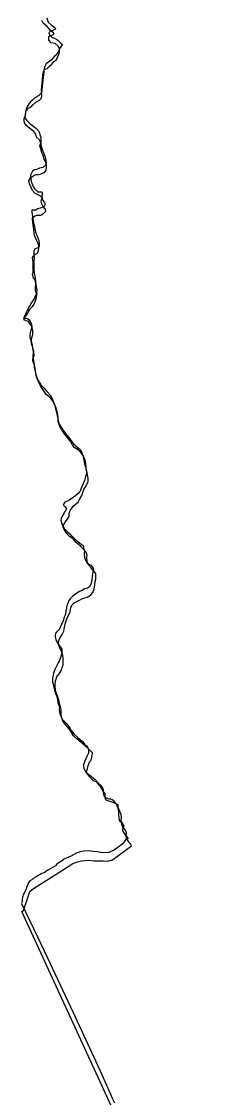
# Model space of a CAD drawing. Header units: inches. Extents: x 33.9 to 41.9, y -4.8 to 5.4.
# Drawn here: x 35.0477 to 35.0912, y -0.7503 to -0.5 of the extents above; entities that cross this region are included whole.
import ezdxf

# ---------------------------------------------------------------- set-up
doc = ezdxf.new("R2010")
doc.units = ezdxf.units.IN
doc.header["$MEASUREMENT"] = 0
doc.layers.add('Counties', color=7, linetype='Continuous')

msp = doc.modelspace()

# ---------------------------------------------------------------- linework, layer by layer
at = {"layer": 'Counties'}
for points in [[(35.05359, -0.49906), (35.05395, -0.50011), (35.05463, -0.50071), (35.05518, -0.50111), (35.05546, -0.50138), (35.05566, -0.50172), (35.05497, -0.50205), (35.05454, -0.50214), (35.05409, -0.50255), (35.05421, -0.50303), (35.05489, -0.50366), (35.05543, -0.50379), (35.05597, -0.50413), (35.05617, -0.50431), (35.05648, -0.50459), (35.05686, -0.50496), (35.05705, -0.50514), (35.05727, -0.5053), (35.05691, -0.50571), (35.05669, -0.50611), (35.05649, -0.50654), (35.05624, -0.50706), (35.05593, -0.50747), (35.05557, -0.5079), (35.05528, -0.50811), (35.05497, -0.50846), (35.05468, -0.50883), (35.05428, -0.50916), (35.05403, -0.50938), (35.05374, -0.50956), (35.05342, -0.50981), (35.05328, -0.51011), (35.0531, -0.5106), (35.05302, -0.51085), (35.05234, -0.51643), (35.05202, -0.51693), (35.05174, -0.51712), (35.05132, -0.51747), (35.05072, -0.5178), (35.05028, -0.51825), (35.04984, -0.51865), (35.04951, -0.51901), (35.04896, -0.51987), (35.04866, -0.52093), (35.0485, -0.52232), (35.04863, -0.52256), (35.04896, -0.52297), (35.04928, -0.52324), (35.04971, -0.52374), (35.05027, -0.52413), (35.05098, -0.5247), (35.05177, -0.52541), (35.0522, -0.52691), (35.05223, -0.52728), (35.05221, -0.52865), (35.05256, -0.52971), (35.05314, -0.53123), (35.05338, -0.5322), (35.05345, -0.53285), (35.05344, -0.53319), (35.0527, -0.53391), (35.0519, -0.53405), (35.05117, -0.53432), (35.05077, -0.53441), (35.0503, -0.53474), (35.04983, -0.5357), (35.05, -0.53711), (35.05046, -0.5383), (35.05079, -0.53891), (35.05149, -0.53952), (35.05201, -0.53955), (35.05246, -0.53954), (35.05263, -0.54), (35.05241, -0.54045), (35.05252, -0.54129), (35.05274, -0.54166), (35.05304, -0.54207), (35.05319, -0.5424), (35.05293, -0.543), (35.05206, -0.54331), (35.05144, -0.54347), (35.05103, -0.54379), (35.05011, -0.54383), (35.05015, -0.54424), (35.05029, -0.54524), (35.05052, -0.54667), (35.05071, -0.54767), (35.05091, -0.54851), (35.05107, -0.54905), (35.0512, -0.54945), (35.05139, -0.54985), (35.05175, -0.55086), (35.05181, -0.55154), (35.05186, -0.55218), (35.05143, -0.55267), (35.05083, -0.55282), (35.05056, -0.55339), (35.05056, -0.55409), (35.05058, -0.55444), (35.05063, -0.55483), (35.05061, -0.55574), (35.05061, -0.55658), (35.05062, -0.5574), (35.05068, -0.55841), (35.05093, -0.55955), (35.05098, -0.5604), (35.05104, -0.56124), (35.05117, -0.56182), (35.05125, -0.56239), (35.05124, -0.56288), (35.05132, -0.56317), (35.05083, -0.56388), (35.05072, -0.56426), (35.05025, -0.56496), (35.04991, -0.5655), (35.0497, -0.56591), (35.04953, -0.56621), (35.04928, -0.56671), (35.04897, -0.56728), (35.04873, -0.56778), (35.04847, -0.5684), (35.04818, -0.56893), (35.04908, -0.56899), (35.04947, -0.56926), (35.04974, -0.56965), (35.05006, -0.57029), (35.05009, -0.57097), (35.04996, -0.57155), (35.04974, -0.57228), (35.04965, -0.57279), (35.04966, -0.57333), (35.04993, -0.57432), (35.05022, -0.57512), (35.05029, -0.57586), (35.05042, -0.57677), (35.05035, -0.57795), (35.0503, -0.57873), (35.05064, -0.57983), (35.0509, -0.581), (35.05096, -0.58179), (35.05127, -0.58272), (35.05159, -0.58338), (35.05221, -0.5844), (35.05288, -0.58514), (35.0536, -0.58597), (35.05455, -0.58694), (35.05495, -0.58785), (35.05507, -0.58826), (35.05545, -0.58916), (35.05565, -0.58998), (35.05583, -0.59078), (35.05612, -0.59189), (35.05631, -0.59301), (35.0565, -0.59351), (35.05693, -0.59425), (35.05751, -0.59513), (35.05823, -0.59609), (35.0587, -0.59667), (35.05956, -0.59781), (35.05985, -0.59807), (35.05985, -0.5981), (35.06032, -0.59856), (35.06093, -0.59901), (35.06144, -0.59951), (35.06171, -0.59997), (35.06205, -0.60105), (35.06222, -0.60202), (35.06248, -0.6031), (35.0626, -0.60347), (35.06271, -0.60386), (35.06275, -0.60411), (35.06289, -0.6047), (35.06284, -0.60511), (35.06264, -0.60573), (35.06238, -0.60662), (35.06203, -0.60741), (35.06166, -0.60826), (35.06133, -0.6091), (35.06115, -0.60933), (35.06092, -0.60966), (35.06025, -0.61018), (35.05954, -0.61076), (35.05887, -0.61121), (35.05847, -0.61138), (35.05778, -0.61165), (35.05739, -0.61226), (35.05786, -0.6128), (35.05822, -0.61326), (35.05806, -0.61357), (35.05781, -0.61388), (35.05764, -0.61414), (35.05738, -0.61451), (35.05717, -0.61495), (35.05694, -0.61546), (35.05684, -0.61585), (35.05711, -0.61668), (35.05733, -0.6171), (35.05768, -0.61777), (35.05794, -0.61814), (35.0585, -0.61866), (35.05905, -0.61914), (35.05931, -0.61943), (35.05951, -0.61961), (35.0606, -0.62063), (35.06075, -0.62071), (35.06118, -0.62111), (35.06157, -0.62146), (35.06204, -0.62175), (35.06216, -0.62211), (35.06216, -0.62238), (35.06234, -0.62293), (35.06227, -0.62369), (35.0624, -0.62445), (35.06264, -0.62513), (35.06289, -0.62572), (35.06351, -0.6262), (35.06385, -0.62635), (35.06421, -0.62677), (35.0644, -0.62698), (35.06445, -0.62734), (35.06429, -0.62802), (35.06427, -0.62833), (35.06417, -0.629), (35.06411, -0.62973), (35.06386, -0.63071), (35.06347, -0.63141), (35.06304, -0.63166), (35.06279, -0.63173), (35.06241, -0.63182), (35.0621, -0.63205), (35.06167, -0.63229), (35.06122, -0.63241), (35.0606, -0.63285), (35.05994, -0.63333), (35.05949, -0.63368), (35.05902, -0.63415), (35.05873, -0.63456), (35.05846, -0.63513), (35.05824, -0.63577), (35.0582, -0.63623), (35.05806, -0.63696), (35.05795, -0.63762), (35.05786, -0.63787), (35.05784, -0.63793), (35.05772, -0.63826), (35.05759, -0.63861), (35.05747, -0.63899), (35.05724, -0.63967), (35.05697, -0.64021), (35.05648, -0.64124), (35.05605, -0.64171), (35.0558, -0.642), (35.05563, -0.64223), (35.05553, -0.64254), (35.05552, -0.643), (35.05562, -0.64331), (35.05577, -0.6438), (35.0559, -0.64409), (35.05608, -0.64447), (35.05664, -0.64517), (35.05692, -0.64546), (35.05709, -0.64594), (35.05711, -0.64654), (35.05704, -0.64703), (35.0568, -0.6478), (35.05649, -0.64861), (35.05628, -0.649), (35.05585, -0.64981), (35.05571, -0.65013), (35.05548, -0.6506), (35.05531, -0.65095), (35.05515, -0.6514), (35.05507, -0.65188), (35.05493, -0.65262), (35.05492, -0.65296), (35.05492, -0.65341), (35.05506, -0.65392), (35.05525, -0.65468), (35.05542, -0.65534), (35.05565, -0.65618), (35.05592, -0.65685), (35.05609, -0.6576), (35.0562, -0.65824), (35.05635, -0.65877), (35.05655, -0.65923), (35.05651, -0.66002), (35.05663, -0.66078), (35.05692, -0.66155), (35.05725, -0.66217), (35.05792, -0.66287), (35.05838, -0.66331), (35.05871, -0.66384), (35.05901, -0.66429), (35.05927, -0.66475), (35.05988, -0.66554), (35.06073, -0.66631), (35.06189, -0.66731), (35.06244, -0.66799), (35.06243, -0.66804), (35.06294, -0.66841), (35.06318, -0.6688), (35.06333, -0.66922), (35.06333, -0.66952), (35.06329, -0.67004), (35.06318, -0.67036), (35.06293, -0.67081), (35.06279, -0.67118), (35.06256, -0.6716), (35.06237, -0.67211), (35.06213, -0.67265), (35.06215, -0.67304), (35.06222, -0.67356), (35.06255, -0.67416), (35.06269, -0.67443), (35.06337, -0.67496), (35.0639, -0.67537), (35.06448, -0.67584), (35.06483, -0.67614), (35.06549, -0.67682), (35.06606, -0.67744), (35.06643, -0.67787), (35.06669, -0.67842), (35.06671, -0.67897), (35.06675, -0.67929), (35.06686, -0.67993), (35.0671, -0.6802), (35.06741, -0.68037), (35.06806, -0.68064), (35.0684, -0.68065), (35.06884, -0.6808), (35.06908, -0.68098), (35.06931, -0.68135), (35.06974, -0.68184), (35.06989, -0.68218), (35.07008, -0.68257), (35.07014, -0.68287), (35.07016, -0.68294), (35.07031, -0.68361), (35.07031, -0.684), (35.0703, -0.68442), (35.07033, -0.68481), (35.07039, -0.68518), (35.07055, -0.68573), (35.07088, -0.68602), (35.07124, -0.68648), (35.07149, -0.68693), (35.07138, -0.68731), (35.07125, -0.68761), (35.07125, -0.68806), (35.07141, -0.68846), (35.07184, -0.68903), (35.07203, -0.68923), (35.07251, -0.68992), (35.07208, -0.68995), (35.07162, -0.69065), (35.07103, -0.69125), (35.0702, -0.69184), (35.06924, -0.69257), (35.06835, -0.69298), (35.06805, -0.69312), (35.06651, -0.69316), (35.06542, -0.69298), (35.0644, -0.69286), (35.06327, -0.69275), (35.0622, -0.69278), (35.06163, -0.69288), (35.06088, -0.69309), (35.0603, -0.69337), (35.06009, -0.69351), (35.05967, -0.69368), (35.05957, -0.69379), (35.05743, -0.69477), (35.05726, -0.69497), (35.05628, -0.6956), (35.05596, -0.69584), (35.05562, -0.6962), (35.05506, -0.69653), (35.05385, -0.69725), (35.05297, -0.69781), (35.05241, -0.69803), (35.05112, -0.69877), (35.05055, -0.69909), (35.05038, -0.69932), (35.05013, -0.69949), (35.0496, -0.69981), (35.04934, -0.70018), (35.04902, -0.70089), (35.04889, -0.70126), (35.04886, -0.70142), (35.04884, -0.70154), (35.04815, -0.70289), (35.04796, -0.7035), (35.04791, -0.70404), (35.04784, -0.70444), (35.04777, -0.70481), (35.04772, -0.70493), (35.05239, -0.71462), (35.05971, -0.73031), (35.06598, -0.74373), (35.06813, -0.74862), (35.06844, -0.74929), (35.06883, -0.7502), (35.06932, -0.7513)], [(35.05359, -0.49906), (35.05395, -0.50011), (35.05463, -0.50071), (35.05518, -0.50111), (35.05546, -0.50138), (35.05566, -0.50172), (35.05497, -0.50205), (35.05454, -0.50214), (35.05409, -0.50255), (35.05421, -0.50303), (35.05489, -0.50366), (35.05543, -0.50379), (35.05597, -0.50413), (35.05617, -0.50431), (35.05648, -0.50459), (35.05686, -0.50496), (35.05705, -0.50514), (35.05727, -0.5053), (35.05691, -0.50571), (35.05669, -0.50611), (35.05649, -0.50654), (35.05624, -0.50706), (35.05593, -0.50747), (35.05557, -0.5079), (35.05528, -0.50811), (35.05497, -0.50846), (35.05468, -0.50883), (35.05428, -0.50916), (35.05403, -0.50938), (35.05374, -0.50956), (35.05342, -0.50981), (35.05328, -0.51011), (35.0531, -0.5106), (35.05302, -0.51085), (35.05234, -0.51643), (35.05202, -0.51693), (35.05174, -0.51712), (35.05132, -0.51747), (35.05072, -0.5178), (35.05028, -0.51825), (35.04984, -0.51865), (35.04951, -0.51901), (35.04896, -0.51987), (35.04866, -0.52093), (35.0485, -0.52232), (35.04863, -0.52256), (35.04896, -0.52297), (35.04928, -0.52324), (35.04971, -0.52374), (35.05027, -0.52413), (35.05098, -0.5247), (35.05177, -0.52541), (35.0522, -0.52691), (35.05223, -0.52728), (35.05221, -0.52865), (35.05256, -0.52971), (35.05314, -0.53123), (35.05338, -0.5322), (35.05345, -0.53285), (35.05344, -0.53319), (35.0527, -0.53391), (35.0519, -0.53405), (35.05117, -0.53432), (35.05077, -0.53441), (35.0503, -0.53474), (35.04983, -0.5357), (35.05, -0.53711), (35.05046, -0.5383), (35.05079, -0.53891), (35.05149, -0.53952), (35.05201, -0.53955), (35.05246, -0.53954), (35.05263, -0.54), (35.05241, -0.54045), (35.05252, -0.54129), (35.05274, -0.54166), (35.05304, -0.54207), (35.05319, -0.5424), (35.05293, -0.543), (35.05206, -0.54331), (35.05144, -0.54347), (35.05103, -0.54379), (35.05011, -0.54383), (35.05015, -0.54424), (35.05029, -0.54524), (35.05052, -0.54667), (35.05071, -0.54767), (35.05091, -0.54851), (35.05107, -0.54905), (35.0512, -0.54945), (35.05139, -0.54985), (35.05175, -0.55086), (35.05181, -0.55154), (35.05186, -0.55218), (35.05143, -0.55267), (35.05083, -0.55282), (35.05056, -0.55339), (35.05056, -0.55409), (35.05058, -0.55444), (35.05063, -0.55483), (35.05061, -0.55574), (35.05061, -0.55658), (35.05062, -0.5574), (35.05068, -0.55841), (35.05093, -0.55955), (35.05098, -0.5604), (35.05104, -0.56124), (35.05117, -0.56182), (35.05125, -0.56239), (35.05124, -0.56288), (35.05132, -0.56317), (35.05083, -0.56388), (35.05072, -0.56426), (35.05025, -0.56496), (35.04991, -0.5655), (35.0497, -0.56591), (35.04953, -0.56621), (35.04928, -0.56671), (35.04897, -0.56728), (35.04873, -0.56778), (35.04847, -0.5684), (35.04818, -0.56893), (35.04908, -0.56899), (35.04947, -0.56926), (35.04974, -0.56965), (35.05006, -0.57029), (35.05009, -0.57097), (35.04996, -0.57155), (35.04974, -0.57228), (35.04965, -0.57279), (35.04966, -0.57333), (35.04993, -0.57432), (35.05022, -0.57512), (35.05029, -0.57586), (35.05042, -0.57677), (35.05035, -0.57795), (35.0503, -0.57873), (35.05064, -0.57983), (35.0509, -0.581), (35.05096, -0.58179), (35.05127, -0.58272), (35.05159, -0.58338), (35.05221, -0.5844), (35.05288, -0.58514), (35.0536, -0.58597), (35.05455, -0.58694), (35.05495, -0.58785), (35.05507, -0.58826), (35.05545, -0.58916), (35.05565, -0.58998), (35.05583, -0.59078), (35.05612, -0.59189), (35.05631, -0.59301), (35.0565, -0.59351), (35.05693, -0.59425), (35.05751, -0.59513), (35.05823, -0.59609), (35.0587, -0.59667), (35.05956, -0.59781), (35.05985, -0.59807), (35.05985, -0.5981), (35.06032, -0.59856), (35.06093, -0.59901), (35.06144, -0.59951), (35.06171, -0.59997), (35.06205, -0.60105), (35.06222, -0.60202), (35.06248, -0.6031), (35.0626, -0.60347), (35.06271, -0.60386), (35.06275, -0.60411), (35.06289, -0.6047), (35.06284, -0.60511), (35.06264, -0.60573), (35.06238, -0.60662), (35.06203, -0.60741), (35.06166, -0.60826), (35.06133, -0.6091), (35.06115, -0.60933), (35.06092, -0.60966), (35.06025, -0.61018), (35.05954, -0.61076), (35.05887, -0.61121), (35.05847, -0.61138), (35.05778, -0.61165), (35.05739, -0.61226), (35.05786, -0.6128), (35.05822, -0.61326), (35.05806, -0.61357), (35.05781, -0.61388), (35.05764, -0.61414), (35.05738, -0.61451), (35.05717, -0.61495), (35.05694, -0.61546), (35.05684, -0.61585), (35.05711, -0.61668), (35.05733, -0.6171), (35.05768, -0.61777), (35.05794, -0.61814), (35.0585, -0.61866), (35.05905, -0.61914), (35.05931, -0.61943), (35.05951, -0.61961), (35.0606, -0.62063), (35.06075, -0.62071), (35.06118, -0.62111), (35.06157, -0.62146), (35.06204, -0.62175), (35.06216, -0.62211), (35.06216, -0.62238), (35.06234, -0.62293), (35.06227, -0.62369), (35.0624, -0.62445), (35.06264, -0.62513), (35.06289, -0.62572), (35.06351, -0.6262), (35.06385, -0.62635), (35.06421, -0.62677), (35.0644, -0.62698), (35.06445, -0.62734), (35.06429, -0.62802), (35.06427, -0.62833), (35.06417, -0.629), (35.06411, -0.62973), (35.06386, -0.63071), (35.06347, -0.63141), (35.06304, -0.63166), (35.06279, -0.63173), (35.06241, -0.63182), (35.0621, -0.63205), (35.06167, -0.63229), (35.06122, -0.63241), (35.0606, -0.63285), (35.05994, -0.63333), (35.05949, -0.63368), (35.05902, -0.63415), (35.05873, -0.63456), (35.05846, -0.63513), (35.05824, -0.63577), (35.0582, -0.63623), (35.05806, -0.63696), (35.05795, -0.63762), (35.05786, -0.63787), (35.05784, -0.63793), (35.05772, -0.63826), (35.05759, -0.63861), (35.05747, -0.63899), (35.05724, -0.63967), (35.05697, -0.64021), (35.05648, -0.64124), (35.05605, -0.64171), (35.0558, -0.642), (35.05563, -0.64223), (35.05553, -0.64254), (35.05552, -0.643), (35.05562, -0.64331), (35.05577, -0.6438), (35.0559, -0.64409), (35.05608, -0.64447), (35.05664, -0.64517), (35.05692, -0.64546), (35.05709, -0.64594), (35.05711, -0.64654), (35.05704, -0.64703), (35.0568, -0.6478), (35.05649, -0.64861), (35.05628, -0.649), (35.05585, -0.64981), (35.05571, -0.65013), (35.05548, -0.6506), (35.05531, -0.65095), (35.05515, -0.6514), (35.05507, -0.65188), (35.05493, -0.65262), (35.05492, -0.65296), (35.05492, -0.65341), (35.05506, -0.65392), (35.05525, -0.65468), (35.05542, -0.65534), (35.05565, -0.65618), (35.05592, -0.65685), (35.05609, -0.6576), (35.0562, -0.65824), (35.05635, -0.65877), (35.05655, -0.65923), (35.05651, -0.66002), (35.05663, -0.66078), (35.05692, -0.66155), (35.05725, -0.66217), (35.05792, -0.66287), (35.05838, -0.66331), (35.05871, -0.66384), (35.05901, -0.66429), (35.05927, -0.66475), (35.05988, -0.66554), (35.06073, -0.66631), (35.06189, -0.66731), (35.06244, -0.66799), (35.06243, -0.66804), (35.06294, -0.66841), (35.06318, -0.6688), (35.06333, -0.66922), (35.06333, -0.66952), (35.06329, -0.67004), (35.06318, -0.67036), (35.06293, -0.67081), (35.06279, -0.67118), (35.06256, -0.6716), (35.06237, -0.67211), (35.06213, -0.67265), (35.06215, -0.67304), (35.06222, -0.67356), (35.06255, -0.67416), (35.06269, -0.67443), (35.06337, -0.67496), (35.0639, -0.67537), (35.06448, -0.67584), (35.06483, -0.67614), (35.06549, -0.67682), (35.06606, -0.67744), (35.06643, -0.67787), (35.06669, -0.67842), (35.06671, -0.67897), (35.06675, -0.67929), (35.06686, -0.67993), (35.0671, -0.6802), (35.06741, -0.68037), (35.06806, -0.68064), (35.0684, -0.68065), (35.06884, -0.6808), (35.06908, -0.68098), (35.06931, -0.68135), (35.06974, -0.68184), (35.06989, -0.68218), (35.07008, -0.68257), (35.07014, -0.68287), (35.07016, -0.68294), (35.07031, -0.68361), (35.07031, -0.684), (35.0703, -0.68442), (35.07033, -0.68481), (35.07039, -0.68518), (35.07055, -0.68573), (35.07088, -0.68602), (35.07124, -0.68648), (35.07149, -0.68693), (35.07138, -0.68731), (35.07125, -0.68761), (35.07125, -0.68806), (35.07141, -0.68846), (35.07184, -0.68903), (35.07203, -0.68923), (35.07251, -0.68992), (35.07208, -0.68995), (35.07162, -0.69065), (35.07103, -0.69125), (35.0702, -0.69184), (35.06924, -0.69257), (35.06835, -0.69298), (35.06805, -0.69312), (35.06651, -0.69316), (35.06542, -0.69298), (35.0644, -0.69286), (35.06327, -0.69275), (35.0622, -0.69278), (35.06163, -0.69288), (35.06088, -0.69309), (35.0603, -0.69337), (35.06009, -0.69351), (35.05967, -0.69368), (35.05957, -0.69379), (35.05743, -0.69477), (35.05726, -0.69497), (35.05628, -0.6956), (35.05596, -0.69584), (35.05562, -0.6962), (35.05506, -0.69653), (35.05385, -0.69725), (35.05297, -0.69781), (35.05241, -0.69803), (35.05112, -0.69877), (35.05055, -0.69909), (35.05038, -0.69932), (35.05013, -0.69949), (35.0496, -0.69981), (35.04934, -0.70018), (35.04902, -0.70089), (35.04889, -0.70126), (35.04886, -0.70142), (35.04884, -0.70154), (35.04815, -0.70289), (35.04796, -0.7035), (35.04791, -0.70404), (35.04784, -0.70444), (35.04777, -0.70481), (35.04772, -0.70493), (35.05239, -0.71462), (35.05971, -0.73031), (35.06598, -0.74373), (35.06813, -0.74862), (35.06844, -0.74929), (35.06883, -0.7502), (35.06932, -0.7513)], [(35.09122, -0.80123), (35.04777, -0.70685), (35.04816, -0.70659), (35.04969, -0.70215), (35.05053, -0.70148), (35.05555, -0.69829), (35.05968, -0.69563), (35.06071, -0.69527), (35.0617, -0.69502), (35.06322, -0.69492), (35.06456, -0.69506), (35.06569, -0.69503), (35.06675, -0.69506), (35.0677, -0.69513), (35.0689, -0.69482), (35.07332, -0.69155), (35.07311, -0.69109), (35.07268, -0.69063), (35.07226, -0.68999), (35.07208, -0.68928), (35.07212, -0.68864), (35.07201, -0.68804), (35.07159, -0.6875), (35.07117, -0.6869), (35.07088, -0.68577), (35.07099, -0.68509), (35.07089, -0.68431), (35.07064, -0.68371), (35.07022, -0.68268), (35.07018, -0.68204), (35.06944, -0.68161), (35.06838, -0.68129), (35.0676, -0.68104), (35.06729, -0.68072), (35.06707, -0.68008), (35.06725, -0.67952), (35.06676, -0.67891), (35.06612, -0.67774), (35.06524, -0.67675), (35.06446, -0.67643), (35.06372, -0.67568), (35.06305, -0.67501), (35.06284, -0.67433), (35.06309, -0.67355), (35.06326, -0.67288), (35.06362, -0.67199), (35.06394, -0.67167), (35.06411, -0.67103), (35.06422, -0.66997), (35.06365, -0.66936), (35.06305, -0.66876), (35.06217, -0.66798), (35.0615, -0.66744), (35.06058, -0.66666), (35.05984, -0.66602), (35.05924, -0.66507), (35.05882, -0.66439), (35.05797, -0.66336), (35.05741, -0.66272), (35.05709, -0.6619), (35.05698, -0.66098), (35.05695, -0.65985), (35.05639, -0.65768), (35.05603, -0.65651), (35.05561, -0.65555), (35.05554, -0.65417), (35.05561, -0.65324), (35.05586, -0.65257), (35.05589, -0.65239), (35.05614, -0.65193), (35.05664, -0.65136), (35.05703, -0.65076), (35.05717, -0.65012), (35.05738, -0.64952), (35.05745, -0.64799), (35.05734, -0.64735), (35.05703, -0.64629), (35.05664, -0.64561), (35.05622, -0.64433), (35.0565, -0.64366), (35.05675, -0.64316), (35.05717, -0.64242), (35.05756, -0.64167), (35.05774, -0.64071), (35.05798, -0.63976), (35.05823, -0.63883), (35.05848, -0.63827), (35.05905, -0.63727), (35.05908, -0.63649), (35.0594, -0.63564), (35.06, -0.63504), (35.06103, -0.63454), (35.06194, -0.63408), (35.06297, -0.63376), (35.06378, -0.63333), (35.06428, -0.63266), (35.06459, -0.63184), (35.06481, -0.63099), (35.06484, -0.63014), (35.06502, -0.62954), (35.06502, -0.62908), (35.06505, -0.62822), (35.06456, -0.62769), (35.06396, -0.62695), (35.06325, -0.62617), (35.06301, -0.62553), (35.0629, -0.6245), (35.06301, -0.624), (35.06269, -0.62322), (35.06213, -0.62261), (35.06156, -0.62201), (35.06043, -0.62102), (35.0598, -0.62031), (35.05891, -0.61967), (35.05824, -0.61896), (35.05761, -0.61803), (35.05743, -0.61746), (35.0574, -0.61718), (35.05786, -0.61636), (35.05839, -0.61566), (35.05878, -0.61498), (35.05881, -0.61434), (35.05902, -0.6136), (35.05941, -0.6131), (35.05973, -0.61264), (35.06023, -0.61225), (35.06093, -0.61168), (35.06132, -0.6109), (35.06174, -0.61012), (35.06224, -0.60874), (35.06259, -0.6081), (35.06323, -0.60696), (35.06323, -0.60611), (35.06298, -0.60501), (35.06274, -0.60405), (35.06277, -0.60323), (35.0626, -0.60238), (35.06242, -0.60157), (35.06217, -0.60096), (35.0614, -0.5999), (35.06073, -0.5994), (35.05995, -0.59894), (35.05956, -0.59837), (35.05921, -0.59762), (35.05836, -0.59656), (35.05762, -0.59574), (35.05716, -0.59493), (35.05663, -0.59407), (35.05621, -0.59294), (35.05628, -0.59209), (35.05607, -0.59102), (35.05593, -0.59042), (35.05582, -0.58974), (35.05547, -0.58918), (35.05505, -0.58829), (35.05445, -0.58744), (35.05346, -0.58669), (35.05265, -0.58548), (35.05215, -0.58463), (35.05166, -0.58367), (35.0512, -0.58253), (35.05103, -0.58172), (35.05078, -0.58033), (35.05074, -0.57966), (35.05057, -0.57874), (35.05053, -0.57824), (35.05064, -0.57756), (35.0506, -0.57675), (35.05039, -0.57572), (35.05004, -0.5749), (35.05004, -0.5743), (35.05008, -0.57373), (35.05032, -0.5727), (35.05036, -0.57189), (35.05015, -0.57078), (35.04983, -0.57036), (35.04937, -0.56965), (35.04877, -0.56951), (35.04824, -0.56929), (35.04874, -0.56848), (35.04916, -0.56773), (35.04958, -0.56692), (35.05033, -0.56613), (35.05072, -0.56553), (35.05096, -0.56486), (35.05118, -0.56411), (35.05132, -0.56344), (35.05097, -0.56241), (35.051, -0.56184), (35.05104, -0.56088), (35.05086, -0.56007), (35.05054, -0.55953), (35.05026, -0.55875), (35.0504, -0.55818), (35.05044, -0.55687), (35.0504, -0.55595), (35.05026, -0.55478), (35.05086, -0.55407), (35.05146, -0.55378), (35.05171, -0.55318), (35.05178, -0.55261), (35.05175, -0.55197), (35.0515, -0.55141), (35.05122, -0.55077), (35.05076, -0.54967), (35.05066, -0.54917), (35.05062, -0.54832), (35.05034, -0.54675), (35.0503, -0.54555), (35.05073, -0.54519), (35.05126, -0.54498), (35.05221, -0.54498), (35.05295, -0.54452), (35.05334, -0.54402), (35.0532, -0.54349), (35.05278, -0.54299), (35.05246, -0.54243), (35.05235, -0.542), (35.05232, -0.54157), (35.0525, -0.54108), (35.05232, -0.54062), (35.05161, -0.54026), (35.05091, -0.5399), (35.05031, -0.53923), (35.04999, -0.53852), (35.04957, -0.53767), (35.04946, -0.53696), (35.04992, -0.53621), (35.05034, -0.53589), (35.05109, -0.53554), (35.05179, -0.5355), (35.05243, -0.53526), (35.05306, -0.53504), (35.05345, -0.53451), (35.05352, -0.53384), (35.05342, -0.53274), (35.05296, -0.53195), (35.05282, -0.53128), (35.05247, -0.5305), (35.05229, -0.52975), (35.05201, -0.52883), (35.05218, -0.52823), (35.05187, -0.52745), (35.05123, -0.52684), (35.05102, -0.52617), (35.0506, -0.52553), (35.04993, -0.52507), (35.04919, -0.52446), (35.04859, -0.52393), (35.04834, -0.52322), (35.04837, -0.52247), (35.04855, -0.52194), (35.04873, -0.5212), (35.04876, -0.52077), (35.04933, -0.5201), (35.05004, -0.51967), (35.05032, -0.51932), (35.05106, -0.51868), (35.05187, -0.51822), (35.0523, -0.51786), (35.05247, -0.51737), (35.05244, -0.51655), (35.0524, -0.51584), (35.05255, -0.51438), (35.05258, -0.5135), (35.05269, -0.51236), (35.05283, -0.51162), (35.05304, -0.51105), (35.05368, -0.51084), (35.05424, -0.5103), (35.05474, -0.50984), (35.05523, -0.50927), (35.05576, -0.50896), (35.0564, -0.50764), (35.05654, -0.50711), (35.05658, -0.50661), (35.05654, -0.50612), (35.05626, -0.50565), (35.05555, -0.50505), (35.05464, -0.50491), (35.05411, -0.50427), (35.05404, -0.50342), (35.0546, -0.50324), (35.05534, -0.50292), (35.05513, -0.5026), (35.0546, -0.50218), (35.05368, -0.50115), (35.05273, -0.50033), (35.05241, -0.49972)], [(35.09122, -0.80123), (35.04777, -0.70685), (35.04816, -0.70659), (35.04969, -0.70215), (35.05053, -0.70148), (35.05555, -0.69829), (35.05968, -0.69563), (35.06071, -0.69527), (35.0617, -0.69502), (35.06322, -0.69492), (35.06456, -0.69506), (35.06569, -0.69503), (35.06675, -0.69506), (35.0677, -0.69513), (35.0689, -0.69482), (35.07332, -0.69155), (35.07311, -0.69109), (35.07268, -0.69063), (35.07226, -0.68999), (35.07208, -0.68928), (35.07212, -0.68864), (35.07201, -0.68804), (35.07159, -0.6875), (35.07117, -0.6869), (35.07088, -0.68577), (35.07099, -0.68509), (35.07089, -0.68431), (35.07064, -0.68371), (35.07022, -0.68268), (35.07018, -0.68204), (35.06944, -0.68161), (35.06838, -0.68129), (35.0676, -0.68104), (35.06729, -0.68072), (35.06707, -0.68008), (35.06725, -0.67952), (35.06676, -0.67891), (35.06612, -0.67774), (35.06524, -0.67675), (35.06446, -0.67643), (35.06372, -0.67568), (35.06305, -0.67501), (35.06284, -0.67433), (35.06309, -0.67355), (35.06326, -0.67288), (35.06362, -0.67199), (35.06394, -0.67167), (35.06411, -0.67103), (35.06422, -0.66997), (35.06365, -0.66936), (35.06305, -0.66876), (35.06217, -0.66798), (35.0615, -0.66744), (35.06058, -0.66666), (35.05984, -0.66602), (35.05924, -0.66507), (35.05882, -0.66439), (35.05797, -0.66336), (35.05741, -0.66272), (35.05709, -0.6619), (35.05698, -0.66098), (35.05695, -0.65985), (35.05639, -0.65768), (35.05603, -0.65651), (35.05561, -0.65555), (35.05554, -0.65417), (35.05561, -0.65324), (35.05586, -0.65257), (35.05589, -0.65239), (35.05614, -0.65193), (35.05664, -0.65136), (35.05703, -0.65076), (35.05717, -0.65012), (35.05738, -0.64952), (35.05745, -0.64799), (35.05734, -0.64735), (35.05703, -0.64629), (35.05664, -0.64561), (35.05622, -0.64433), (35.0565, -0.64366), (35.05675, -0.64316), (35.05717, -0.64242), (35.05756, -0.64167), (35.05774, -0.64071), (35.05798, -0.63976), (35.05823, -0.63883), (35.05848, -0.63827), (35.05905, -0.63727), (35.05908, -0.63649), (35.0594, -0.63564), (35.06, -0.63504), (35.06103, -0.63454), (35.06194, -0.63408), (35.06297, -0.63376), (35.06378, -0.63333), (35.06428, -0.63266), (35.06459, -0.63184), (35.06481, -0.63099), (35.06484, -0.63014), (35.06502, -0.62954), (35.06502, -0.62908), (35.06505, -0.62822), (35.06456, -0.62769), (35.06396, -0.62695), (35.06325, -0.62617), (35.06301, -0.62553), (35.0629, -0.6245), (35.06301, -0.624), (35.06269, -0.62322), (35.06213, -0.62261), (35.06156, -0.62201), (35.06043, -0.62102), (35.0598, -0.62031), (35.05891, -0.61967), (35.05824, -0.61896), (35.05761, -0.61803), (35.05743, -0.61746), (35.0574, -0.61718), (35.05786, -0.61636), (35.05839, -0.61566), (35.05878, -0.61498), (35.05881, -0.61434), (35.05902, -0.6136), (35.05941, -0.6131), (35.05973, -0.61264), (35.06023, -0.61225), (35.06093, -0.61168), (35.06132, -0.6109), (35.06174, -0.61012), (35.06224, -0.60874), (35.06259, -0.6081), (35.06323, -0.60696), (35.06323, -0.60611), (35.06298, -0.60501), (35.06274, -0.60405), (35.06277, -0.60323), (35.0626, -0.60238), (35.06242, -0.60157), (35.06217, -0.60096), (35.0614, -0.5999), (35.06073, -0.5994), (35.05995, -0.59894), (35.05956, -0.59837), (35.05921, -0.59762), (35.05836, -0.59656), (35.05762, -0.59574), (35.05716, -0.59493), (35.05663, -0.59407), (35.05621, -0.59294), (35.05628, -0.59209), (35.05607, -0.59102), (35.05593, -0.59042), (35.05582, -0.58974), (35.05547, -0.58918), (35.05505, -0.58829), (35.05445, -0.58744), (35.05346, -0.58669), (35.05265, -0.58548), (35.05215, -0.58463), (35.05166, -0.58367), (35.0512, -0.58253), (35.05103, -0.58172), (35.05078, -0.58033), (35.05074, -0.57966), (35.05057, -0.57874), (35.05053, -0.57824), (35.05064, -0.57756), (35.0506, -0.57675), (35.05039, -0.57572), (35.05004, -0.5749), (35.05004, -0.5743), (35.05008, -0.57373), (35.05032, -0.5727), (35.05036, -0.57189), (35.05015, -0.57078), (35.04983, -0.57036), (35.04937, -0.56965), (35.04877, -0.56951), (35.04824, -0.56929), (35.04874, -0.56848), (35.04916, -0.56773), (35.04958, -0.56692), (35.05033, -0.56613), (35.05072, -0.56553), (35.05096, -0.56486), (35.05118, -0.56411), (35.05132, -0.56344), (35.05097, -0.56241), (35.051, -0.56184), (35.05104, -0.56088), (35.05086, -0.56007), (35.05054, -0.55953), (35.05026, -0.55875), (35.0504, -0.55818), (35.05044, -0.55687), (35.0504, -0.55595), (35.05026, -0.55478), (35.05086, -0.55407), (35.05146, -0.55378), (35.05171, -0.55318), (35.05178, -0.55261), (35.05175, -0.55197), (35.0515, -0.55141), (35.05122, -0.55077), (35.05076, -0.54967), (35.05066, -0.54917), (35.05062, -0.54832), (35.05034, -0.54675), (35.0503, -0.54555), (35.05073, -0.54519), (35.05126, -0.54498), (35.05221, -0.54498), (35.05295, -0.54452), (35.05334, -0.54402), (35.0532, -0.54349), (35.05278, -0.54299), (35.05246, -0.54243), (35.05235, -0.542), (35.05232, -0.54157), (35.0525, -0.54108), (35.05232, -0.54062), (35.05161, -0.54026), (35.05091, -0.5399), (35.05031, -0.53923), (35.04999, -0.53852), (35.04957, -0.53767), (35.04946, -0.53696), (35.04992, -0.53621), (35.05034, -0.53589), (35.05109, -0.53554), (35.05179, -0.5355), (35.05243, -0.53526), (35.05306, -0.53504), (35.05345, -0.53451), (35.05352, -0.53384), (35.05342, -0.53274), (35.05296, -0.53195), (35.05282, -0.53128), (35.05247, -0.5305), (35.05229, -0.52975), (35.05201, -0.52883), (35.05218, -0.52823), (35.05187, -0.52745), (35.05123, -0.52684), (35.05102, -0.52617), (35.0506, -0.52553), (35.04993, -0.52507), (35.04919, -0.52446), (35.04859, -0.52393), (35.04834, -0.52322), (35.04837, -0.52247), (35.04855, -0.52194), (35.04873, -0.5212), (35.04876, -0.52077), (35.04933, -0.5201), (35.05004, -0.51967), (35.05032, -0.51932), (35.05106, -0.51868), (35.05187, -0.51822), (35.0523, -0.51786), (35.05247, -0.51737), (35.05244, -0.51655), (35.0524, -0.51584), (35.05255, -0.51438), (35.05258, -0.5135), (35.05269, -0.51236), (35.05283, -0.51162), (35.05304, -0.51105), (35.05368, -0.51084), (35.05424, -0.5103), (35.05474, -0.50984), (35.05523, -0.50927), (35.05576, -0.50896), (35.0564, -0.50764), (35.05654, -0.50711), (35.05658, -0.50661), (35.05654, -0.50612), (35.05626, -0.50565), (35.05555, -0.50505), (35.05464, -0.50491), (35.05411, -0.50427), (35.05404, -0.50342), (35.0546, -0.50324), (35.05534, -0.50292), (35.05513, -0.5026), (35.0546, -0.50218), (35.05368, -0.50115), (35.05273, -0.50033), (35.05241, -0.49972)]]:
    msp.add_lwpolyline(points, dxfattribs=at)

doc.saveas('drawing.dxf')
